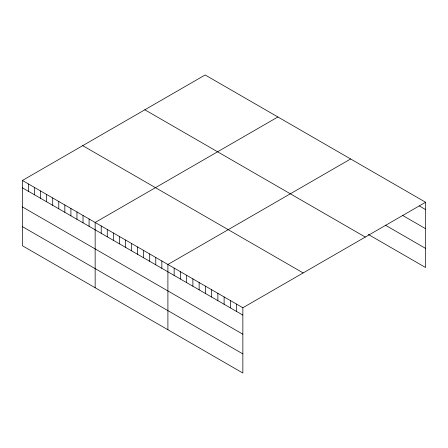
<?xml version="1.0" encoding="UTF-8"?>
<svg xmlns="http://www.w3.org/2000/svg" width="448" height="448" viewBox="0 0 448 448"><rect width="100%" height="100%" fill="white"/><g stroke="black" fill="none" stroke-linecap="round" stroke-linejoin="round"><path stroke-width="0.67" d="M22.4 180.477L242.855 307.754L242.855 373.033L22.4 245.75L22.4 180.477L205.145 74.967L425.6 202.25L425.6 267.523L368.245 234.41M277.894 116.973L95.15 222.477L95.15 287.75M350.644 158.973L167.905 264.477L167.905 329.756M242.855 307.754L425.6 202.25M419.356 205.974L425.6 209.58M402.321 215.258L425.6 228.704M385.286 225.126L425.6 248.405M144.838 109.788L365.294 237.065M82.706 145.656L303.162 272.938M22.4 187.807L242.855 315.084M22.4 206.926L242.855 334.208M22.4 226.626L242.855 353.909M236.611 304.147L236.611 311.478M230.367 300.541L230.367 307.871M224.118 296.934L224.118 304.265M217.874 293.328L217.874 300.658M211.624 289.722L211.624 297.052M205.38 286.115L205.38 293.446M199.136 282.509L199.136 289.845M192.886 278.902L192.886 286.238M186.642 275.296L186.642 282.632M180.393 271.69L180.393 279.026M174.149 268.083L174.149 275.419M161.84 260.977L161.84 268.313M155.775 257.477L155.775 264.813M149.716 253.977L149.716 261.313M143.651 250.477L143.651 257.807M137.586 246.977L137.586 254.307M131.527 243.477L131.527 250.807M125.462 239.977L125.462 247.307M119.403 236.477L119.403 243.807M113.338 232.977L113.338 240.307M107.274 229.477L107.274 236.807M101.214 225.977L101.214 233.307M89.09 218.977L89.09 226.307M83.026 215.477L83.026 222.807M76.961 211.977L76.961 219.307M70.902 208.477L70.902 215.807M64.837 204.977L64.837 212.307M58.778 201.477L58.778 208.807M52.713 197.977L52.713 205.307M46.648 194.477L46.648 201.807M40.589 190.977L40.589 198.307M34.524 187.477L34.524 194.807M28.465 183.977L28.465 191.307"/></g></svg>
